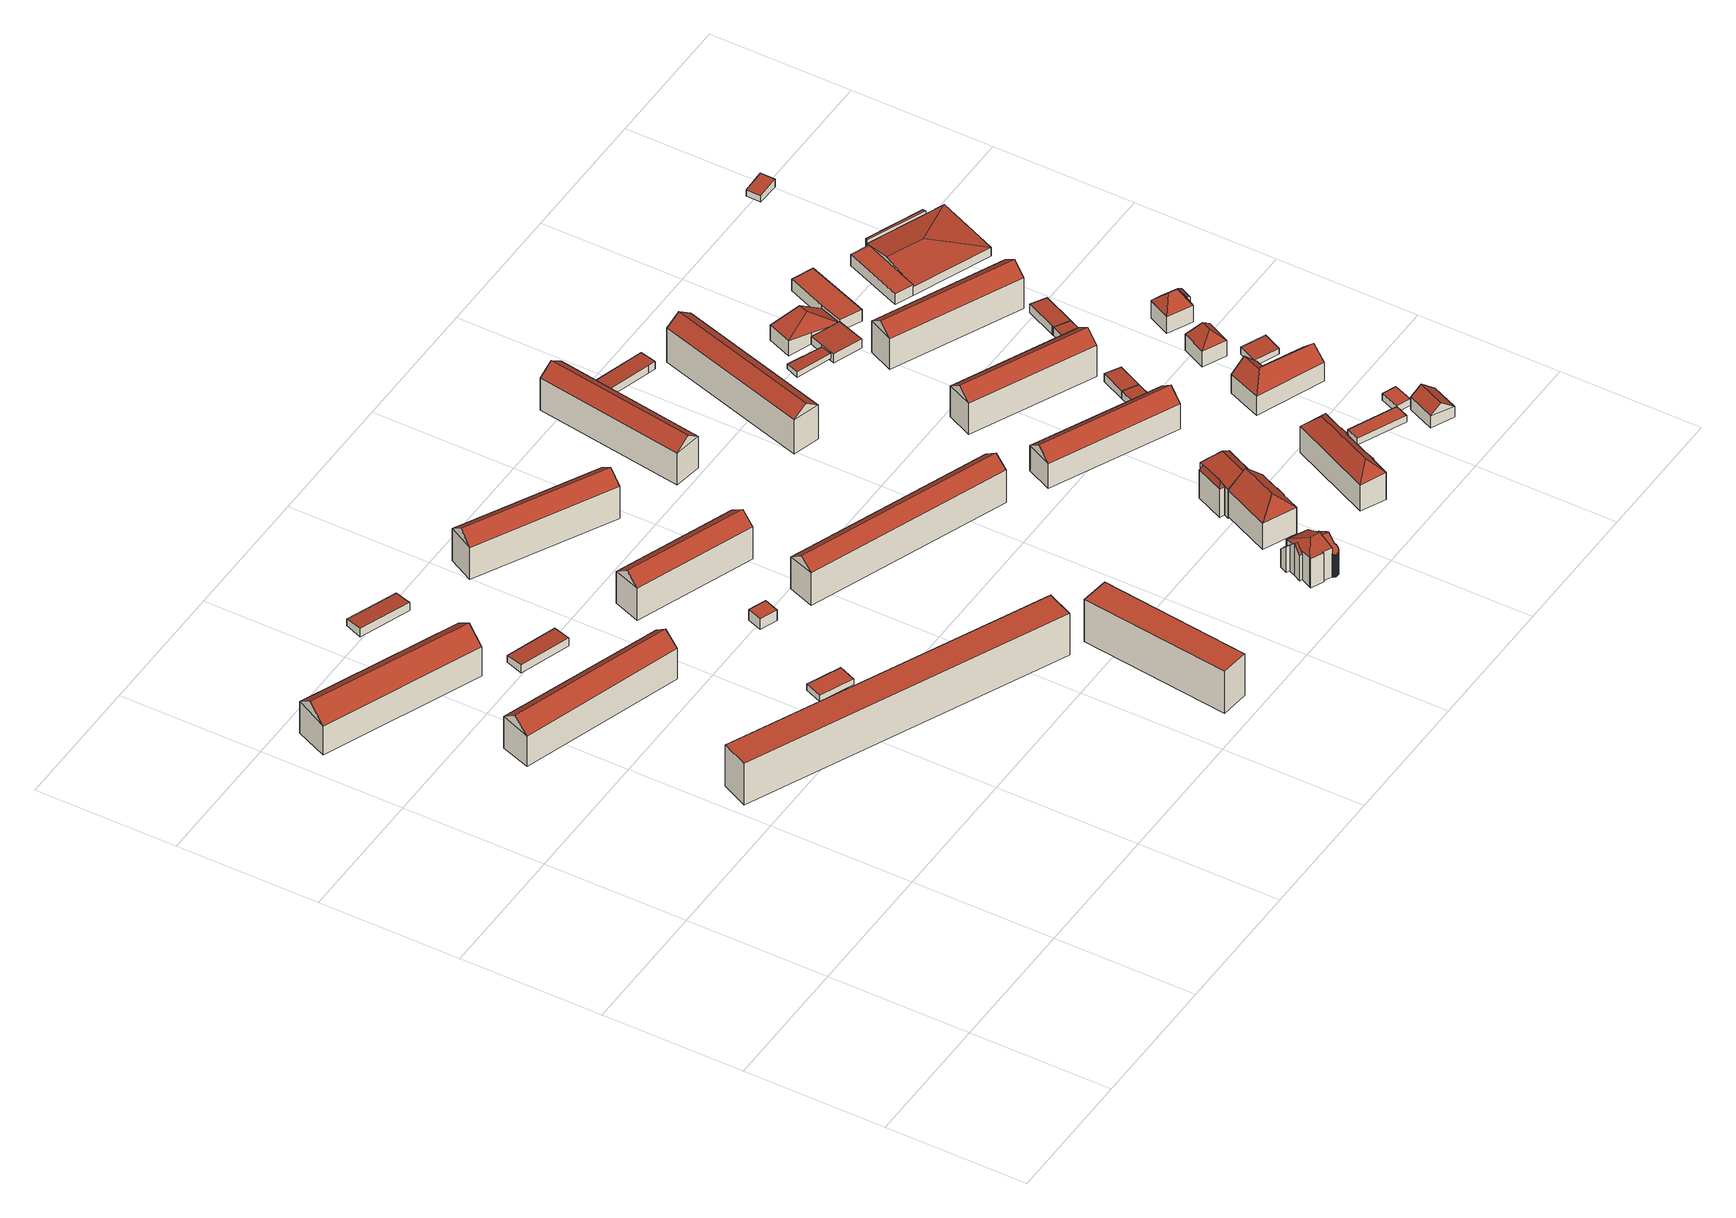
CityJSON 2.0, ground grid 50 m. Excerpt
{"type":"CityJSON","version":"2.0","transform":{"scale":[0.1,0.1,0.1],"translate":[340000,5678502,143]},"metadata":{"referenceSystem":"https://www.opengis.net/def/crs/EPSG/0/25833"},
"CityObjects":{
"building1":{"type":"Building","attributes":{"Dachtyp_tdc":"tdcGableRoof","Gemeindeschluessel":14729160,"Dachneigung":37.04,"QualitaetDacherkennung":81,"Geometrietyp2DReferenz":"3000","function":"31001_9998","roofType":"3100","measuredHeight":16.77},"geometry":[{"type":"MultiSurface","lod":"2","boundaries":[[[0,1,2,3]],[[1,4,5,2]],[[4,6,7,5]],[[6,0,3,7]],[[4,1,8]],[[0,6,9]],[[1,0,9,8]],[[6,4,8,9]],[[3,2,5,7]]],"semantics":{"surfaces":[{"type":"WallSurface"},{"type":"RoofSurface"},{"type":"GroundSurface"}],"values":[0,0,0,0,0,0,1,1,2]}}]},
"building2":{"type":"Building","attributes":{"Dachtyp_tdc":"tdcGableRoof","Gemeindeschluessel":14729160,"Dachneigung":36.26,"QualitaetDacherkennung":84,"Geometrietyp2DReferenz":"3000","function":"31001_9998","roofType":"3100","measuredHeight":16.57},"geometry":[{"type":"MultiSurface","lod":"2","boundaries":[[[10,11,12,13]],[[11,14,15,12]],[[14,16,17,15]],[[16,10,13,17]],[[14,11,18]],[[10,16,19]],[[11,10,19,18]],[[16,14,18,19]],[[13,12,15,17]]],"semantics":{"surfaces":[{"type":"WallSurface"},{"type":"RoofSurface"},{"type":"GroundSurface"}],"values":[0,0,0,0,0,0,1,1,2]}}]},
"building3":{"type":"Building","attributes":{"Dachtyp_tdc":"tdcPolyFlatRoof","Gemeindeschluessel":14729160,"Dachneigung":0,"QualitaetDacherkennung":64,"Geometrietyp2DReferenz":"3000","function":"31001_9998","roofType":"1000","measuredHeight":16.82},"geometry":[{"type":"MultiSurface","lod":"2","boundaries":[[[20,21,22,23]],[[21,24,25,22]],[[24,26,27,25]],[[26,20,23,27]],[[26,24,21,20]],[[23,22,25,27]]],"semantics":{"surfaces":[{"type":"WallSurface"},{"type":"RoofSurface"},{"type":"GroundSurface"}],"values":[0,0,0,0,1,2]}}]},
"building4":{"type":"Building","attributes":{"Dachtyp_tdc":"tdcPolyFlatRoof","Gemeindeschluessel":14729160,"Dachneigung":4.57,"QualitaetDacherkennung":88,"Geometrietyp2DReferenz":"3000","function":"31001_2463","roofType":"2100","measuredHeight":3.14},"geometry":[{"type":"MultiSurface","lod":"2","boundaries":[[[28,29,30,31]],[[29,32,33,30]],[[32,34,35,33]],[[34,28,31,35]],[[34,32,29,28]],[[31,30,33,35]]],"semantics":{"surfaces":[{"type":"WallSurface"},{"type":"RoofSurface"},{"type":"GroundSurface"}],"values":[0,0,0,0,1,2]}}]},
"building5":{"type":"Building","attributes":{"Dachtyp_tdc":"tdcPolyFlatRoof","Gemeindeschluessel":14729160,"Dachneigung":0,"QualitaetDacherkennung":95,"Geometrietyp2DReferenz":"3000","function":"31001_9998","roofType":"1000","measuredHeight":2.34},"geometry":[{"type":"MultiSurface","lod":"2","boundaries":[[[36,37,38,39]],[[37,40,41,38]],[[40,42,43,41]],[[42,36,39,43]],[[42,40,37,36]],[[39,38,41,43]]],"semantics":{"surfaces":[{"type":"WallSurface"},{"type":"RoofSurface"},{"type":"GroundSurface"}],"values":[0,0,0,0,1,2]}}]},
"building6":{"type":"Building","attributes":{"Dachtyp_tdc":"tdcPolyFlatRoof","Gemeindeschluessel":14729160,"Dachneigung":6.01,"QualitaetDacherkennung":90,"Geometrietyp2DReferenz":"3000","function":"31001_2463","roofType":"2100","measuredHeight":3.26},"geometry":[{"type":"MultiSurface","lod":"2","boundaries":[[[44,45,46,47]],[[45,48,49,46]],[[48,50,51,49]],[[50,44,47,51]],[[50,48,45,44]],[[47,46,49,51]]],"semantics":{"surfaces":[{"type":"WallSurface"},{"type":"RoofSurface"},{"type":"GroundSurface"}],"values":[0,0,0,0,1,2]}}]},
"building7":{"type":"Building","attributes":{"Dachtyp_tdc":"tdcPolyFlatRoof","Gemeindeschluessel":14729160,"Dachneigung":0,"QualitaetDacherkennung":79,"Geometrietyp2DReferenz":"3000","function":"31001_9998","roofType":"1000","measuredHeight":4.26},"geometry":[{"type":"MultiSurface","lod":"2","boundaries":[[[52,53,54,55]],[[53,56,57,54]],[[56,58,59,57]],[[58,52,55,59]],[[58,56,53,52]],[[55,54,57,59]]],"semantics":{"surfaces":[{"type":"WallSurface"},{"type":"RoofSurface"},{"type":"GroundSurface"}],"values":[0,0,0,0,1,2]}}]},
"building8":{"type":"Building","attributes":{"Dachtyp_tdc":"tdcPolyFlatRoof","Gemeindeschluessel":14729160,"Dachneigung":0,"QualitaetDacherkennung":76,"Geometrietyp2DReferenz":"3000","function":"31001_9998","roofType":"1000","measuredHeight":16.93},"geometry":[{"type":"MultiSurface","lod":"2","boundaries":[[[60,61,62,63]],[[61,64,65,62]],[[64,66,67,65]],[[66,60,63,67]],[[66,64,61,60]],[[63,62,65,67]]],"semantics":{"surfaces":[{"type":"WallSurface"},{"type":"RoofSurface"},{"type":"GroundSurface"}],"values":[0,0,0,0,1,2]}}]},
"building9":{"type":"Building","attributes":{"Dachtyp_tdc":"tdcGableRoof","Gemeindeschluessel":14729160,"Dachneigung":36.97,"QualitaetDacherkennung":83,"Geometrietyp2DReferenz":"3000","function":"31001_9998","roofType":"3100","measuredHeight":16.78},"geometry":[{"type":"MultiSurface","lod":"2","boundaries":[[[68,69,70,71]],[[69,72,73,70]],[[72,74,75,73]],[[74,68,71,75]],[[72,69,76]],[[68,74,77]],[[69,68,77,76]],[[74,72,76,77]],[[71,70,73,75]]],"semantics":{"surfaces":[{"type":"WallSurface"},{"type":"RoofSurface"},{"type":"GroundSurface"}],"values":[0,0,0,0,0,0,1,1,2]}}]},
"building10":{"type":"Building","attributes":{"Dachtyp_tdc":"tdcGableRoof","Gemeindeschluessel":14729160,"Dachneigung":36.83,"QualitaetDacherkennung":87,"Geometrietyp2DReferenz":"3000","function":"31001_9998","roofType":"3100","measuredHeight":16.79},"geometry":[{"type":"MultiSurface","lod":"2","boundaries":[[[78,79,80,81]],[[79,82,83,80]],[[82,84,85,83]],[[84,78,81,85]],[[82,79,86]],[[78,84,87]],[[79,78,87,86]],[[84,82,86,87]],[[81,80,83,85]]],"semantics":{"surfaces":[{"type":"WallSurface"},{"type":"RoofSurface"},{"type":"GroundSurface"}],"values":[0,0,0,0,0,0,1,1,2]}}]},
"building11":{"type":"Building","attributes":{"Dachtyp_tdc":"tdcGableRoof","Gemeindeschluessel":14729160,"Dachneigung":36.2,"QualitaetDacherkennung":78,"Geometrietyp2DReferenz":"3000","function":"31001_9998","roofType":"3100","measuredHeight":16.68},"geometry":[{"type":"MultiSurface","lod":"2","boundaries":[[[88,89,90,91]],[[89,92,93,90]],[[92,94,95,93]],[[94,88,91,95]],[[92,89,96]],[[88,94,97]],[[89,88,97,96]],[[94,92,96,97]],[[91,90,93,95]]],"semantics":{"surfaces":[{"type":"WallSurface"},{"type":"RoofSurface"},{"type":"GroundSurface"}],"values":[0,0,0,0,0,0,1,1,2]}}]},
"building12":{"type":"Building","attributes":{"Gemeindeschluessel":14729160,"Geometrietyp2DReferenz":"3000","function":"31001_9998","roofType":"9999"},"children":["building12-1","building12-2","building12-3"]},
"building12-1":{"type":"BuildingPart","attributes":{"Dachtyp_tdc":"tdcFreeFormRoof","Dachneigung":35.49,"QualitaetDacherkennung":41,"Geometrietyp2DReferenz":"3000","roofType":"5000","measuredHeight":13.27},"parents":["building12"],"geometry":[{"type":"MultiSurface","lod":"2","boundaries":[[[98,99,100,101]],[[99,102,103,100]],[[102,104,105,103]],[[104,106,107,105]],[[106,108,109,107]],[[108,110,111,109]],[[110,112,113,111]],[[112,114,115,113]],[[114,116,117,115]],[[116,118,119,117]],[[118,120,121,119]],[[120,122,123,121]],[[122,124,125,123]],[[124,126,127,125]],[[126,128,129,127]],[[128,130,131,129]],[[130,132,133,131]],[[132,134,135,133]],[[134,136,137,135]],[[136,138,139,137]],[[138,140,141,139]],[[142,143,144,145]],[[143,146,147,144]],[[146,148,149,147]],[[148,150,151,149]],[[150,152,153,151]],[[152,154,155,153]],[[154,98,101,155]],[[150,148,146,143,142,156,157,158]],[[158,159,140,138,136,134,132,130,128,126,124,122,120,118,116,114,112,110,108,106,104,102,99,98,154,152,150]],[[101,100,103,105,107,109,111,113,115,117,119,121,123,125,127,129,131,133,135,137,139,141,160,161,145,144,147,149,151,153,155]],[[162,159,158]],[[160,141,140,159,162]],[[157,162,158]],[[142,145,161,156]],[[156,161,160,162,157]]],"semantics":{"surfaces":[{"type":"WallSurface"},{"type":"RoofSurface"},{"type":"GroundSurface"},{"type":"ClosureSurface"}],"values":[0,0,0,0,0,0,0,0,0,0,0,0,0,0,0,0,0,0,0,0,0,0,0,0,0,0,0,0,1,1,2,0,3,0,3,3]}}]},
"building12-2":{"type":"BuildingPart","attributes":{"Dachtyp_tdc":"tdcGableRoof","Dachneigung":45.11,"QualitaetDacherkennung":48,"Geometrietyp2DReferenz":"3000","roofType":"3100","measuredHeight":12.99},"parents":["building12"],"geometry":[{"type":"MultiSurface","lod":"2","boundaries":[[[163,164,165,166]],[[167,168,169,170]],[[168,171,172,169]],[[171,173,174,172]],[[173,175,176,174]],[[175,163,166,176]],[[171,168,167,177,178]],[[178,179,164,163,175,173,171]],[[166,165,180,170,169,172,174,176]],[[181,179,178]],[[180,165,164,179,181]],[[177,181,178]],[[167,170,180,181,177]]],"semantics":{"surfaces":[{"type":"WallSurface"},{"type":"RoofSurface"},{"type":"GroundSurface"},{"type":"ClosureSurface"}],"values":[0,0,0,0,0,0,1,1,2,0,3,0,3]}}]},
"building12-3":{"type":"BuildingPart","attributes":{"Dachtyp_tdc":"tdcHipAndGableRoof","Dachneigung":27.09,"QualitaetDacherkennung":16,"Geometrietyp2DReferenz":"3000","roofType":"5000","measuredHeight":13.32},"parents":["building12"],"geometry":[{"type":"MultiSurface","lod":"2","boundaries":[[[182,183,184,141,140]],[[183,185,186,184]],[[185,187,188,186]],[[187,189,190,188]],[[189,191,167,170,190]],[[192,193,194,165,164]],[[193,195,145,194]],[[195,142,145]],[[192,179,181,177,191,189,196]],[[189,187,185,183,182,159,162,157,197,196]],[[197,195,193,192,196]],[[161,160,141,184,186,188,190,170,180,165,194,145]],[[156,142,195,197]],[[161,145,142,156]],[[182,140,159]],[[157,156,197]],[[140,141,160,162,159]],[[162,160,161,156,157]],[[192,164,179]],[[177,167,191]],[[164,165,180,181,179]],[[181,180,170,167,177]]],"semantics":{"surfaces":[{"type":"WallSurface"},{"type":"RoofSurface"},{"type":"GroundSurface"},{"type":"ClosureSurface"}],"values":[0,0,0,0,0,0,0,0,1,1,1,2,0,3,0,0,3,3,0,0,3,3]}}]},
"building13":{"type":"Building","attributes":{"Dachtyp_tdc":"tdcGableRoof","Gemeindeschluessel":14729160,"Dachneigung":36.28,"QualitaetDacherkennung":97,"Geometrietyp2DReferenz":"3000","function":"31001_9998","roofType":"3100","measuredHeight":16.61},"geometry":[{"type":"MultiSurface","lod":"2","boundaries":[[[198,199,200,201]],[[199,202,203,200]],[[202,204,205,203]],[[204,198,201,205]],[[202,199,206]],[[198,204,207]],[[199,198,207,206]],[[204,202,206,207]],[[201,200,203,205]]],"semantics":{"surfaces":[{"type":"WallSurface"},{"type":"RoofSurface"},{"type":"GroundSurface"}],"values":[0,0,0,0,0,0,1,1,2]}}]},
"building14":{"type":"Building","attributes":{"Dachtyp_tdc":"tdcHipAndGableRoof","Gemeindeschluessel":14729160,"Dachneigung":43.16,"QualitaetDacherkennung":62,"Geometrietyp2DReferenz":"3000","function":"31001_9998","roofType":"5000","measuredHeight":16.62},"geometry":[{"type":"MultiSurface","lod":"2","boundaries":[[[208,209,210,211,212,213,214,215,216]],[[215,217,218,216]],[[219,220,221,222,223,224,225,226,227,228]],[[214,213,220,219]],[[213,212,221,220]],[[212,211,222,221]],[[211,210,223,222]],[[210,209,224,223]],[[209,208,225,224]],[[208,218,226,225]],[[218,217,227,226]],[[217,215,228,227]],[[215,214,219,228]],[[218,208,216]]],"semantics":{"surfaces":[{"type":"RoofSurface"},{"type":"GroundSurface"},{"type":"WallSurface"}],"values":[0,0,1,2,2,2,2,2,2,2,2,2,2,0]}}]},
"building15":{"type":"Building","attributes":{"Gemeindeschluessel":14729160,"Geometrietyp2DReferenz":"3000","function":"31001_9998","roofType":"9999"},"children":["building15-1","building15-2"]},
"building15-1":{"type":"BuildingPart","attributes":{"Dachtyp_tdc":"tdcHipAndGableRoof","Dachneigung":44.25,"QualitaetDacherkennung":56,"Geometrietyp2DReferenz":"3000","roofType":"5000","measuredHeight":16.35},"parents":["building15"],"geometry":[{"type":"MultiSurface","lod":"2","boundaries":[[[229,230,231,232]],[[230,233,234,231]],[[235,236,237,238]],[[236,239,240,237]],[[239,241,242,240]],[[241,243,244,242]],[[243,245,246,244]],[[245,247,248,246]],[[247,249,250,248]],[[249,251,252,250]],[[251,253,254,252]],[[253,229,232,254]],[[249,247,245,243,241,239,255]],[[239,236,235,233,230,229,253,255]],[[253,251,249,255]],[[232,231,234,237,240,242,244,246,248,250,252,254]],[[235,238,256,234,233]],[[238,237,234,256]]],"semantics":{"surfaces":[{"type":"WallSurface"},{"type":"RoofSurface"},{"type":"GroundSurface"},{"type":"ClosureSurface"}],"values":[0,0,0,0,0,0,0,0,0,0,0,0,1,1,1,2,0,3]}}]},
"building15-2":{"type":"BuildingPart","attributes":{"Dachtyp_tdc":"tdcFreeFormRoof","Dachneigung":67.82,"QualitaetDacherkennung":23,"Geometrietyp2DReferenz":"3000","roofType":"5000","measuredHeight":13.8},"parents":["building15"],"geometry":[{"type":"MultiSurface","lod":"2","boundaries":[[[256,257,258,234]],[[257,259,260,258]],[[259,261,237,260]],[[261,238,237]],[[261,259,262]],[[259,257,263,262]],[[257,256,263]],[[256,238,261,262,263]],[[258,260,237,234]],[[234,237,238,256]]],"semantics":{"surfaces":[{"type":"WallSurface"},{"type":"RoofSurface"},{"type":"GroundSurface"},{"type":"ClosureSurface"}],"values":[0,0,0,0,1,1,1,1,2,3]}}]},
"building16":{"type":"Building","attributes":{"Dachtyp_tdc":"tdcPolyFlatRoof","Gemeindeschluessel":14729160,"Dachneigung":4.69,"QualitaetDacherkennung":87,"Geometrietyp2DReferenz":"3000","function":"31001_2463","roofType":"2100","measuredHeight":3.2},"geometry":[{"type":"MultiSurface","lod":"2","boundaries":[[[264,265,266,267]],[[265,268,269,266]],[[268,270,271,269]],[[270,272,273,271]],[[272,264,267,273]],[[272,270,268,265,264]],[[267,266,269,271,273]]],"semantics":{"surfaces":[{"type":"WallSurface"},{"type":"RoofSurface"},{"type":"GroundSurface"}],"values":[0,0,0,0,0,1,2]}}]},
"building17":{"type":"Building","attributes":{"Dachtyp_tdc":"tdcGableRoof","Gemeindeschluessel":14729160,"Dachneigung":36.51,"QualitaetDacherkennung":31,"Geometrietyp2DReferenz":"3000","function":"31001_9998","roofType":"3100","measuredHeight":17.4},"geometry":[{"type":"MultiSurface","lod":"2","boundaries":[[[274,275,276,277]],[[275,278,279,276]],[[278,280,281,279]],[[280,274,277,281]],[[278,275,282]],[[274,280,283]],[[275,274,283,282]],[[280,278,282,283]],[[277,276,279,281]]],"semantics":{"surfaces":[{"type":"WallSurface"},{"type":"RoofSurface"},{"type":"GroundSurface"}],"values":[0,0,0,0,0,0,1,1,2]}}]},
"building18":{"type":"Building","attributes":{"Dachtyp_tdc":"tdcGableRoof","Gemeindeschluessel":14729160,"Dachneigung":38.67,"QualitaetDacherkennung":80,"Geometrietyp2DReferenz":"3000","function":"31001_9998","roofType":"3100","measuredHeight":14.09},"geometry":[{"type":"MultiSurface","lod":"2","boundaries":[[[284,285,286,287]],[[285,288,289,286]],[[288,290,291,289]],[[290,284,287,291]],[[288,285,292]],[[284,290,293]],[[285,284,293,292]],[[290,288,292,293]],[[287,286,289,291]]],"semantics":{"surfaces":[{"type":"WallSurface"},{"type":"RoofSurface"},{"type":"GroundSurface"}],"values":[0,0,0,0,0,0,1,1,2]}}]},
"building19":{"type":"Building","attributes":{"Dachtyp_tdc":"tdcHipRoof","Gemeindeschluessel":14729160,"Dachneigung":45.53,"QualitaetDacherkennung":79,"Geometrietyp2DReferenz":"3000","function":"31001_9998","roofType":"3200","measuredHeight":15.5},"geometry":[{"type":"MultiSurface","lod":"2","boundaries":[[[294,295,296,297]],[[295,298,299,296]],[[298,300,301,299]],[[300,302,303,301]],[[302,304,305,303]],[[304,306,307,305]],[[306,308,309,307]],[[308,310,311,309]],[[310,312,313,311]],[[312,314,315,313]],[[314,316,317,315]],[[316,294,297,317]],[[312,310,318]],[[308,306,319]],[[310,308,319,318]],[[306,304,302,300,298,295,294,316,314,312,318,319]],[[297,296,299,301,303,305,307,309,311,313,315,317]]],"semantics":{"surfaces":[{"type":"WallSurface"},{"type":"RoofSurface"},{"type":"GroundSurface"}],"values":[0,0,0,0,0,0,0,0,0,0,0,0,1,1,1,1,2]}}]},
"building20":{"type":"Building","attributes":{"Dachtyp_tdc":"tdcGableRoof","Gemeindeschluessel":14729160,"Dachneigung":37.16,"QualitaetDacherkennung":81,"Geometrietyp2DReferenz":"3000","function":"31001_9998","roofType":"3100","measuredHeight":16.35},"geometry":[{"type":"MultiSurface","lod":"2","boundaries":[[[320,321,322,323]],[[321,324,325,322]],[[324,326,327,325]],[[326,320,323,327]],[[324,321,328]],[[320,326,329]],[[321,320,329,328]],[[326,324,328,329]],[[323,322,325,327]]],"semantics":{"surfaces":[{"type":"WallSurface"},{"type":"RoofSurface"},{"type":"GroundSurface"}],"values":[0,0,0,0,0,0,1,1,2]}}]},
"building21":{"type":"Building","attributes":{"Dachtyp_tdc":"tdcPolyFlatRoof","Gemeindeschluessel":14729160,"Dachneigung":3.68,"QualitaetDacherkennung":80,"Geometrietyp2DReferenz":"3000","function":"31001_9998","roofType":"2100","measuredHeight":2.18},"geometry":[{"type":"MultiSurface","lod":"2","boundaries":[[[330,331,332,333]],[[331,334,335,332]],[[334,336,337,335]],[[336,330,333,337]],[[336,334,331,330]],[[333,332,335,337]]],"semantics":{"surfaces":[{"type":"WallSurface"},{"type":"RoofSurface"},{"type":"GroundSurface"}],"values":[0,0,0,0,1,2]}}]},
"building22":{"type":"Building","attributes":{"Dachtyp_tdc":"tdcPolyFlatRoof","Gemeindeschluessel":14729160,"Dachneigung":4.92,"QualitaetDacherkennung":84,"Geometrietyp2DReferenz":"3000","function":"31001_2463","roofType":"2100","measuredHeight":3.05},"geometry":[{"type":"MultiSurface","lod":"2","boundaries":[[[338,339,340,341]],[[339,342,343,340]],[[342,344,345,343]],[[344,338,341,345]],[[344,342,339,338]],[[341,340,343,345]]],"semantics":{"surfaces":[{"type":"WallSurface"},{"type":"RoofSurface"},{"type":"GroundSurface"}],"values":[0,0,0,0,1,2]}}]},
"building23":{"type":"Building","attributes":{"Dachtyp_tdc":"tdcPolyFlatRoof","Gemeindeschluessel":14729160,"Dachneigung":0,"QualitaetDacherkennung":85,"Geometrietyp2DReferenz":"3000","function":"31001_2463","roofType":"1000","measuredHeight":2.54},"geometry":[{"type":"MultiSurface","lod":"2","boundaries":[[[346,347,348,349]],[[347,350,351,348]],[[350,352,353,351]],[[352,346,349,353]],[[352,350,347,346]],[[349,348,351,353]]],"semantics":{"surfaces":[{"type":"WallSurface"},{"type":"RoofSurface"},{"type":"GroundSurface"}],"values":[0,0,0,0,1,2]}}]},
"building24":{"type":"Building","attributes":{"Dachtyp_tdc":"tdcPolyFlatRoof","Gemeindeschluessel":14729160,"Dachneigung":5.03,"QualitaetDacherkennung":88,"Geometrietyp2DReferenz":"3000","function":"31001_2463","roofType":"2100","measuredHeight":3.1},"geometry":[{"type":"MultiSurface","lod":"2","boundaries":[[[342,354,355,356]],[[354,357,358,355]],[[357,359,360,358]],[[359,344,361,360]],[[344,342,356,361]],[[344,359,357,354,342]],[[356,355,358,360,361]]],"semantics":{"surfaces":[{"type":"WallSurface"},{"type":"RoofSurface"},{"type":"GroundSurface"}],"values":[0,0,0,0,0,1,2]}}]},
"building25":{"type":"Building","attributes":{"Gemeindeschluessel":14729160,"Geometrietyp2DReferenz":"3000","function":"31001_9998","roofType":"9999"},"children":["building25-1","building25-2"]},
"building25-1":{"type":"BuildingPart","attributes":{"Dachtyp_tdc":"tdcPolyFlatRoof","Dachneigung":2.83,"QualitaetDacherkennung":61,"Geometrietyp2DReferenz":"3000","roofType":"2100","measuredHeight":3.55},"parents":["building25"],"geometry":[{"type":"MultiSurface","lod":"2","boundaries":[[[362,363,364,365,366]],[[363,367,368,364]],[[367,369,370,368]],[[369,371,372,370]],[[371,373,374,372]],[[371,369,367,363,362,375,373]],[[365,364,368,370,372,374]],[[366,375,362]],[[365,374,373,375,366]]],"semantics":{"surfaces":[{"type":"WallSurface"},{"type":"RoofSurface"},{"type":"GroundSurface"},{"type":"ClosureSurface"}],"values":[0,0,0,0,0,1,2,0,3]}}]},
"building25-2":{"type":"BuildingPart","attributes":{"Dachtyp_tdc":"tdcHipAndGableRoof","Dachneigung":10.04,"QualitaetDacherkennung":22,"Geometrietyp2DReferenz":"3000","roofType":"5000","measuredHeight":8.1},"parents":["building25"],"geometry":[{"type":"MultiSurface","lod":"2","boundaries":[[[376,366,365,377]],[[378,374,373]],[[378,379,380,374]],[[379,381,382,380]],[[381,383,384,382]],[[383,376,377,384]],[[379,378,375,366,385]],[[366,376,383,385]],[[383,381,379,385]],[[377,365,374,380,382,384]],[[373,375,378]],[[374,365,366,375,373]]],"semantics":{"surfaces":[{"type":"WallSurface"},{"type":"RoofSurface"},{"type":"GroundSurface"},{"type":"ClosureSurface"}],"values":[0,0,0,0,0,0,1,1,1,2,0,3]}}]},
"building26":{"type":"Building","attributes":{"Dachtyp_tdc":"tdcFreeFormRoof","Gemeindeschluessel":14729160,"Dachneigung":44.61,"QualitaetDacherkennung":31,"Geometrietyp2DReferenz":"3000","function":"31001_9998","roofType":"5000","measuredHeight":12.68},"geometry":[{"type":"MultiSurface","lod":"2","boundaries":[[[386,387,388,389]],[[387,390,391,388]],[[390,392,393,391]],[[392,394,395,393]],[[394,396,397,395]],[[396,386,389,397]],[[398,396,394]],[[399,400,398,394,392]],[[401,399,392,390]],[[401,390,387]],[[400,399,401,387,386]],[[398,400,386,396]],[[389,388,391,393,395,397]]],"semantics":{"surfaces":[{"type":"WallSurface"},{"type":"RoofSurface"},{"type":"GroundSurface"}],"values":[0,0,0,0,0,0,0,1,1,0,1,1,2]}}]},
"building27":{"type":"Building","attributes":{"Dachtyp_tdc":"tdcGableRoof","Gemeindeschluessel":14729160,"Dachneigung":39.99,"QualitaetDacherkennung":84,"Geometrietyp2DReferenz":"3000","function":"31001_9998","roofType":"3100","measuredHeight":8.28},"geometry":[{"type":"MultiSurface","lod":"2","boundaries":[[[402,403,404,405]],[[403,406,407,404]],[[406,408,409,407]],[[408,402,405,409]],[[406,403,410]],[[402,408,411]],[[403,402,411,410]],[[408,406,410,411]],[[405,404,407,409]]],"semantics":{"surfaces":[{"type":"WallSurface"},{"type":"RoofSurface"},{"type":"GroundSurface"}],"values":[0,0,0,0,0,0,1,1,2]}}]},
"building28":{"type":"Building","attributes":{"Dachtyp_tdc":"tdcPolyFlatRoof","Gemeindeschluessel":14729160,"Dachneigung":0,"QualitaetDacherkennung":91,"Geometrietyp2DReferenz":"3000","function":"31001_9998","roofType":"1000","measuredHeight":2.68},"geometry":[{"type":"MultiSurface","lod":"2","boundaries":[[[412,413,414,415]],[[413,416,417,414]],[[416,418,419,417]],[[418,412,415,419]],[[418,416,413,412]],[[415,414,417,419]]],"semantics":{"surfaces":[{"type":"WallSurface"},{"type":"RoofSurface"},{"type":"GroundSurface"}],"values":[0,0,0,0,1,2]}}]},
"building29":{"type":"Building","attributes":{"Dachtyp_tdc":"tdcGableRoof","Gemeindeschluessel":14729160,"Dachneigung":36.51,"QualitaetDacherkennung":84,"Geometrietyp2DReferenz":"3000","function":"31001_9998","roofType":"3100","measuredHeight":16.19},"geometry":[{"type":"MultiSurface","lod":"2","boundaries":[[[420,421,422,423]],[[421,424,425,422]],[[424,426,427,425]],[[426,420,423,427]],[[424,421,428]],[[420,426,429]],[[421,420,429,428]],[[426,424,428,429]],[[423,422,425,427]]],"semantics":{"surfaces":[{"type":"WallSurface"},{"type":"RoofSurface"},{"type":"GroundSurface"}],"values":[0,0,0,0,0,0,1,1,2]}}]},
"building30":{"type":"Building","attributes":{"Dachtyp_tdc":"tdcPolyFlatRoof","Gemeindeschluessel":14729160,"Dachneigung":0,"QualitaetDacherkennung":91,"Geometrietyp2DReferenz":"3000","function":"31001_9998","roofType":"1000","measuredHeight":4.76},"geometry":[{"type":"MultiSurface","lod":"2","boundaries":[[[430,431,432,433]],[[431,434,435,432]],[[434,436,437,435]],[[436,438,439,437]],[[438,430,433,439]],[[438,436,434,431,430]],[[433,432,435,437,439]]],"semantics":{"surfaces":[{"type":"WallSurface"},{"type":"RoofSurface"},{"type":"GroundSurface"}],"values":[0,0,0,0,0,1,2]}}]},
"building31":{"type":"Building","attributes":{"Dachtyp_tdc":"tdcPolyFlatRoof","Gemeindeschluessel":14729160,"Dachneigung":5.63,"QualitaetDacherkennung":86,"Geometrietyp2DReferenz":"3000","function":"31001_2463","roofType":"2100","measuredHeight":3.23},"geometry":[{"type":"MultiSurface","lod":"2","boundaries":[[[440,441,442,443]],[[441,444,445,442]],[[444,446,447,445]],[[446,440,443,447]],[[446,444,441,440]],[[443,442,445,447]]],"semantics":{"surfaces":[{"type":"WallSurface"},{"type":"RoofSurface"},{"type":"GroundSurface"}],"values":[0,0,0,0,1,2]}}]},
"building32":{"type":"Building","attributes":{"Dachtyp_tdc":"tdcHipRoof","Gemeindeschluessel":14729160,"Dachneigung":45.27,"QualitaetDacherkennung":73,"Geometrietyp2DReferenz":"3000","function":"31001_9998","roofType":"3200","measuredHeight":10.92},"geometry":[{"type":"MultiSurface","lod":"2","boundaries":[[[448,449,450,451]],[[449,452,453,450]],[[452,454,455,453]],[[454,456,457,455]],[[456,458,459,457]],[[458,460,461,459]],[[460,462,463,461]],[[462,448,451,463]],[[448,462,464]],[[460,458,456,454,452,449,465]],[[462,460,465,464]],[[449,448,464,465]],[[451,450,453,455,457,459,461,463]]],"semantics":{"surfaces":[{"type":"WallSurface"},{"type":"RoofSurface"},{"type":"GroundSurface"}],"values":[0,0,0,0,0,0,0,0,1,1,1,1,2]}}]},
"building33":{"type":"Building","attributes":{"Dachtyp_tdc":"tdcPolyFlatRoof","Gemeindeschluessel":14729160,"Dachneigung":3.26,"QualitaetDacherkennung":61,"Geometrietyp2DReferenz":"3000","function":"31001_9998","roofType":"2100","measuredHeight":2.65},"geometry":[{"type":"MultiSurface","lod":"2","boundaries":[[[466,467,468,469]],[[467,470,471,468]],[[470,472,473,471]],[[472,466,469,473]],[[472,470,467,466]],[[469,468,471,473]]],"semantics":{"surfaces":[{"type":"WallSurface"},{"type":"RoofSurface"},{"type":"GroundSurface"}],"values":[0,0,0,0,1,2]}}]},
"building34":{"type":"Building","attributes":{"Dachtyp_tdc":"tdcPolyFlatRoof","Gemeindeschluessel":14729160,"Dachneigung":5.33,"QualitaetDacherkennung":85,"Geometrietyp2DReferenz":"3000","function":"31001_2463","roofType":"2100","measuredHeight":3.36},"geometry":[{"type":"MultiSurface","lod":"2","boundaries":[[[440,474,475,476]],[[474,477,478,475]],[[477,479,480,478]],[[479,441,481,480]],[[441,440,476,481]],[[441,479,477,474,440]],[[476,475,478,480,481]]],"semantics":{"surfaces":[{"type":"WallSurface"},{"type":"RoofSurface"},{"type":"GroundSurface"}],"values":[0,0,0,0,0,1,2]}}]},
"building35":{"type":"Building","attributes":{"Gemeindeschluessel":14729160,"Geometrietyp2DReferenz":"3000","function":"31001_9998","roofType":"9999"},"children":["building35-1","building35-2","building35-3"]},
"building35-1":{"type":"BuildingPart","attributes":{"Dachtyp_tdc":"tdcFreeFormRoof","Dachneigung":26.89,"QualitaetDacherkennung":33,"Geometrietyp2DReferenz":"3000","roofType":"5000","measuredHeight":4.57},"parents":["building35"],"geometry":[{"type":"MultiSurface","lod":"2","boundaries":[[[482,483,484,485]],[[483,486,487,484]],[[488,489,490,491]],[[489,482,485,490]],[[483,486,483,482,492]],[[482,489,493,492]],[[489,488,493]],[[488,483,492,493]],[[485,484,487,484,491,490]],[[491,484,483,488]]],"semantics":{"surfaces":[{"type":"WallSurface"},{"type":"RoofSurface"},{"type":"GroundSurface"},{"type":"ClosureSurface"}],"values":[0,0,0,0,1,1,1,1,2,3]}}]},
"building35-2":{"type":"BuildingPart","attributes":{"Dachtyp_tdc":"tdcHipRoof","Dachneigung":45.56,"QualitaetDacherkennung":64,"Geometrietyp2DReferenz":"3000","roofType":"3200","measuredHeight":11.34},"parents":["building35"],"geometry":[{"type":"MultiSurface","lod":"2","boundaries":[[[494,495,496,497]],[[495,498,491,496]],[[498,488,491]],[[499,500,501,502]],[[500,494,497,501]],[[503,504,505]],[[500,506,507,508,509]],[[504,500,509,505]],[[510,511,503,505,509,508]],[[511,510,498]],[[498,510,508,512]],[[495,503,511,498]],[[499,506,500]],[[494,504,503,495]],[[500,504,494]],[[497,496,491,484,487,502,501]],[[486,483,488,498,512]],[[486,487,484,483]],[[483,484,491,488]],[[502,487,486,512,499]],[[506,499,512,508,507]]],"semantics":{"surfaces":[{"type":"WallSurface"},{"type":"RoofSurface"},{"type":"GroundSurface"},{"type":"ClosureSurface"}],"values":[0,0,0,0,0,1,1,1,1,0,0,0,0,0,0,2,0,3,3,3,3]}}]},
"building35-3":{"type":"BuildingPart","attributes":{"Dachtyp_tdc":"tdcPolyFlatRoof","Dachneigung":31.49,"QualitaetDacherkennung":54,"Geometrietyp2DReferenz":"3000","roofType":"2100","measuredHeight":7.21},"parents":["building35"],"geometry":[{"type":"MultiSurface","lod":"2","boundaries":[[[508,513,514,487]],[[513,515,516,514]],[[515,517,506,499,502,516]],[[515,513,508,507,517]],[[502,487,514,516]],[[487,512,508]],[[507,506,517]],[[487,502,499,512]],[[512,499,506,507,508]]],"semantics":{"surfaces":[{"type":"WallSurface"},{"type":"RoofSurface"},{"type":"GroundSurface"},{"type":"ClosureSurface"}],"values":[0,0,0,1,2,0,0,3,3]}}]},
"building36":{"type":"Building","attributes":{"Gemeindeschluessel":14729160,"Geometrietyp2DReferenz":"3000","function":"31001_9998","roofType":"9999"},"children":["building36-1","building36-2","building36-3"]},
"building36-1":{"type":"BuildingPart","attributes":{"Dachtyp_tdc":"tdcHipAndGableRoof","Dachneigung":10.24,"QualitaetDacherkennung":27,"Geometrietyp2DReferenz":"3000","roofType":"5000","measuredHeight":5.97},"parents":["building36"],"geometry":[{"type":"MultiSurface","lod":"2","boundaries":[[[518,519,520,521]],[[519,522,523,520]],[[522,524,525,523]],[[526,527,528,529]],[[522,530,531]],[[530,532,533,534,535,531]],[[524,522,531,535,536]],[[526,534,533,527]],[[518,532,530,519]],[[519,530,522]],[[521,520,523,525,529,528]],[[529,525,524,526]],[[521,528,527,518]],[[535,534,536]],[[536,534,526,524]],[[527,533,532,518]]],"semantics":{"surfaces":[{"type":"WallSurface"},{"type":"RoofSurface"},{"type":"GroundSurface"},{"type":"ClosureSurface"}],"values":[0,0,0,0,1,1,1,0,0,0,2,3,3,0,3,3]}}]},
"building36-2":{"type":"BuildingPart","attributes":{"Dachtyp_tdc":"tdcPolyFlatRoof","Dachneigung":0,"QualitaetDacherkennung":89,"Geometrietyp2DReferenz":"3000","roofType":"1000","measuredHeight":4.33},"parents":["building36"],"geometry":[{"type":"MultiSurface","lod":"2","boundaries":[[[537,538,539,540]],[[538,534,526,529,539]],[[541,537,540,525,524]],[[541,536,534,538,537]],[[540,539,529,525]],[[524,536,541]],[[524,525,529,526]],[[524,526,534,536]]],"semantics":{"surfaces":[{"type":"WallSurface"},{"type":"RoofSurface"},{"type":"GroundSurface"},{"type":"ClosureSurface"}],"values":[0,0,0,1,2,0,3,3]}}]},
"building36-3":{"type":"BuildingPart","attributes":{"Dachtyp_tdc":"tdcPolyFlatRoof","Dachneigung":5.14,"QualitaetDacherkennung":50,"Geometrietyp2DReferenz":"3000","roofType":"2100","measuredHeight":5.64},"parents":["building36"],"geometry":[{"type":"MultiSurface","lod":"2","boundaries":[[[542,543,532,518,521,544]],[[545,546,547,528,527,533]],[[546,542,544,547]],[[546,545,543,542]],[[544,521,528,547]],[[545,533,532,543]],[[527,528,521,518]],[[527,518,532,533]]],"semantics":{"surfaces":[{"type":"WallSurface"},{"type":"RoofSurface"},{"type":"GroundSurface"},{"type":"ClosureSurface"}],"values":[0,0,0,1,2,0,3,3]}}]},
"building37":{"type":"Building","attributes":{"Dachtyp_tdc":"tdcPolyFlatRoof","Gemeindeschluessel":14729160,"Dachneigung":4.22,"QualitaetDacherkennung":82,"Geometrietyp2DReferenz":"3000","function":"31001_9998","roofType":"2100","measuredHeight":3.24},"geometry":[{"type":"MultiSurface","lod":"2","boundaries":[[[548,549,550,551]],[[549,552,553,550]],[[552,554,555,553]],[[554,548,551,555]],[[554,552,549,548]],[[551,550,553,555]]],"semantics":{"surfaces":[{"type":"WallSurface"},{"type":"RoofSurface"},{"type":"GroundSurface"}],"values":[0,0,0,0,1,2]}}]}
},
"vertices":[
[57,2396,217],[609,2164,219],[609,2164,89],[57,2396,89],[562,2055,207],[562,2055,89],[7,2284,205],[7,2284,89],[588,2115,257],[35,2346,257],
[298,1820,235],[868,1621,239],[868,1621,106],[298,1820,106],[836,1528,231],[836,1528,106],[263,1716,227],[263,1716,106],[854,1580,272],[283,1773,272],
[1559,641,298],[1516,548,298],[1516,548,130],[1559,641,130],[426,1047,298],[426,1047,130],[469,1141,298],[469,1141,130],
[837,1960,115],[816,1898,120],[816,1898,88],[837,1960,88],[636,1959,120],[636,1959,88],[657,2021,115],[657,2021,88],
[1092,1103,151],[1067,1043,151],[1067,1043,128],[1092,1103,128],[949,1093,151],[949,1093,128],[974,1153,151],[974,1153,128],
[746,2465,97],[723,2404,104],[723,2404,71],[746,2465,71],[544,2472,104],[544,2472,71],[567,2533,97],[567,2533,71],
[1172,1435,135],[1191,1487,135],[1191,1487,93],[1172,1435,93],[1253,1464,135],[1253,1464,93],[1233,1412,135],[1233,1412,93],
[1634,0,294],[1533,12,294],[1533,12,124],[1634,0,124],[1597,545,294],[1597,545,124],[1698,532,294],[1698,532,124],
[1448,1625,210],[1029,1783,210],[1029,1783,79],[1448,1625,79],[1065,1879,208],[1065,1879,79],[1484,1721,208],[1484,1721,79],[1047,1830,247],[1466,1671,247],
[992,2415,193],[1463,2167,193],[1463,2167,64],[992,2415,64],[1416,2076,193],[1416,2076,64],[944,2324,193],[944,2324,64],[1440,2122,232],[968,2369,232],
[2062,1097,211],[1357,1366,211],[1357,1366,79],[2062,1097,79],[1392,1458,208],[1392,1458,79],[2097,1189,208],[2097,1189,79],[1374,1411,246],[2079,1142,246],
[2306,78,186],[2306,76,185],[2306,76,80],[2306,78,80],[2305,73,183],[2305,73,80],[2305,72,181],[2305,72,80],[2304,70,180],[2304,70,80],[2302,68,178],[2302,68,80],[2301,66,177],[2301,66,80],[2300,66,177],[2300,66,80],[2298,64,174],[2298,64,80],[2295,63,173],[2295,63,80],[2293,62,172],[2293,62,80],[2292,62,171],[2292,62,80],[2290,62,171],[2290,62,80],[2287,62,170],[2287,62,80],[2285,63,169],[2285,63,80],[2282,64,169],[2282,64,80],[2280,65,170],[2280,65,80],[2279,67,170],[2279,67,80],[2278,68,171],[2278,68,80],[2276,70,172],[2276,70,80],[2275,72,173],[2275,72,80],[2275,74,174],[2275,74,80],[2321,174,172],[2345,163,172],[2345,163,80],[2321,174,80],[2328,125,202],[2328,125,80],[2324,126,202],[2324,126,80],[2318,112,213],[2318,112,80],[2305,84,190],[2305,84,80],[2306,80,188],[2306,80,80],[2301,131,206],[2297,124,212],[2297,122,213],[2295,119,211],[2297,122,80],[2301,131,80],[2297,122,211],
[2235,232,153],[2255,223,153],[2255,223,80],[2235,232,80],[2219,145,182],[2210,149,182],[2210,149,80],[2219,145,80],[2223,175,210],[2223,175,80],[2234,198,184],[2234,198,80],[2222,204,184],[2222,204,80],[2223,154,192],[2231,171,210],[2241,193,186],[2231,171,80],[2231,171,189],
[2275,74,199],[2244,89,199],[2244,89,80],[2242,84,198],[2242,84,80],[2200,104,198],[2200,104,80],[2202,109,199],[2202,109,80],[2219,145,194],[2255,223,181],[2328,190,180],[2328,190,80],[2321,174,189],[2268,146,214],[2301,131,214],
[1662,2019,165],[1744,2551,165],[1744,2551,36],[1662,2019,36],[1843,2536,165],[1843,2536,36],[1761,2004,165],[1761,2004,36],[1794,2543,202],[1712,2011,202],
[2396,271,180],[2426,337,180],[2430,335,176],[2445,368,176],[2441,370,180],[2471,436,180],[2453,445,199],[2415,462,239],[2356,333,239],[2358,489,180],[2282,323,179],[2453,445,73],[2471,436,73],[2441,370,73],[2445,368,73],[2430,335,73],[2426,337,73],[2396,271,73],[2282,323,73],[2358,489,73],[2415,462,73],
[2358,489,183],[2366,506,183],[2366,506,65],[2358,489,65],[2365,506,183],[2365,506,65],[2410,605,183],[2410,605,182],[2410,605,65],[2410,605,178],[2419,625,183],[2419,625,65],[2444,614,181],[2444,614,65],[2446,620,173],[2446,620,65],[2496,597,170],[2496,597,65],[2493,591,180],[2493,591,65],[2515,580,178],[2515,580,65],[2453,445,179],[2453,445,65],[2407,466,229],[2407,466,65],[2453,568,229],[2365,506,179],
[2348,514,179],[2348,514,65],[2393,613,179],[2393,613,65],[2410,605,179],[2398,601,201],[2361,519,203],
[1878,2415,58],[1897,2475,53],[1897,2475,26],[1878,2415,26],[2108,2412,53],[2108,2412,26],[2090,2352,58],[2090,2352,26],[2065,2359,58],[2065,2359,26],
[1976,1793,162],[2138,2339,162],[2138,2339,25],[1976,1793,25],[2233,2311,163],[2233,2311,25],[2071,1765,163],[2071,1765,25],[2186,2325,199],[2024,1779,199],
[2247,1123,156],[2685,918,156],[2685,918,55],[2247,1123,55],[2643,828,156],[2643,828,55],[2205,1033,156],[2205,1033,55],[2664,873,196],[2226,1078,196],
[2780,318,160],[2775,320,165],[2775,320,55],[2780,318,55],[2733,228,165],[2733,228,55],[2737,226,160],[2737,226,55],[2723,194,160],[2723,194,55],[2718,196,165],[2718,196,55],[2686,128,165],[2686,128,55],[2600,168,160],[2600,168,55],[2736,461,160],[2736,461,55],[2822,421,165],[2822,421,55],[2790,353,165],[2790,353,55],[2795,351,160],[2795,351,55],[2762,400,210],[2663,186,210],
[2730,1174,170],[2304,1372,170],[2304,1372,43],[2730,1174,43],[2346,1463,167],[2346,1463,43],[2773,1265,167],[2773,1265,43],[2324,1416,207],[2751,1218,207],
[2417,1958,46],[2402,1918,49],[2402,1918,28],[2417,1958,28],[2277,1961,49],[2277,1961,28],[2295,2008,46],[2295,2008,28],
[2710,972,71],[2653,998,76],[2653,998,46],[2710,972,46],[2680,1056,76],[2680,1056,46],[2737,1030,71],[2737,1030,46],
[3020,254,81],[2854,329,81],[2854,329,55],[3020,254,55],[2875,375,81],[2875,375,55],[3041,301,81],[3041,301,55],
[2681,1057,76],[2681,1057,45],[2680,1056,45],[2721,1142,76],[2721,1142,45],[2778,1116,71],[2778,1116,45],[2737,1030,45],
[2539,1968,50],[2500,1866,56],[2500,1866,20],[2539,1968,20],[2539,1968,44],[2397,1905,56],[2397,1905,20],[2402,1918,55],[2402,1918,20],[2417,1958,53],[2417,1958,20],[2436,2007,50],[2436,2007,20],[2506,1980,50],
[2569,2049,44],[2569,2049,20],[2436,2007,65],[2355,2038,81],[2355,2038,20],[2388,2123,81],[2388,2123,20],[2492,2080,101],[2492,2080,20],[2479,2047,101],
[2817,662,128],[2864,780,128],[2864,780,52],[2817,662,52],[2955,743,128],[2955,743,52],[2946,720,128],[2946,720,52],[3084,656,128],[3084,656,52],[3056,566,128],[3056,566,52],[3070,611,174],[2883,695,176],[2884,691,179],[2910,762,176],
[3169,244,84],[3127,148,84],[3127,148,43],[3169,244,43],[3045,184,93],[3045,184,43],[3088,280,93],[3088,280,43],[3081,168,126],[3124,264,126],
[3128,356,71],[3101,289,71],[3101,289,45],[3128,356,45],[3053,308,71],[3053,308,45],[3079,375,71],[3079,375,45],
[2496,1829,150],[2943,1624,149],[2943,1624,24],[2496,1829,24],[2901,1533,148],[2901,1533,24],[2454,1740,149],[2454,1740,24],[2923,1579,186],[2475,1785,186],
[2539,1968,56],[2569,2049,56],[2569,2049,9],[2539,1968,9],[2625,2188,56],[2625,2188,9],[2701,2158,56],[2701,2158,9],[2615,1934,56],[2615,1934,9],
[2836,1391,63],[2895,1364,57],[2895,1364,31],[2836,1391,31],[2856,1280,57],[2856,1280,31],[2797,1307,63],[2797,1307,31],
[2934,923,103],[2974,1007,104],[2974,1007,40],[2934,923,40],[3007,991,104],[3007,991,40],[3013,1005,78],[3013,1005,40],[3034,995,78],[3034,995,40],[3027,982,104],[3027,982,40],[3054,969,104],[3054,969,40],[3014,885,104],[3014,885,40],[2986,928,149],[3003,963,149],
[3018,791,61],[3046,855,65],[3046,855,38],[3018,791,38],[3132,817,65],[3132,817,38],[3104,754,61],[3104,754,38],
[2839,1397,63],[2839,1397,29],[2836,1391,29],[2889,1506,63],[2889,1506,29],[2948,1479,57],[2948,1479,29],[2895,1364,29],
[3126,1163,72],[3117,1145,72],[3117,1145,32],[3126,1163,32],[3141,1133,59],[3141,1133,32],[3087,1159,72],[3096,1177,72],[3096,1177,32],[3087,1159,32],[3112,1158,77],[3101,1164,77],
[3016,1098,99],[3053,1175,99],[3053,1175,32],[3016,1098,32],[3087,1159,99],[3122,1092,99],[3104,1056,99],[3104,1056,32],[3122,1092,32],[3053,1175,104],[3016,1098,100],[3066,1123,145],[3122,1092,102],[3137,1125,104],[3141,1133,104],[3096,1109,145],[3087,1159,104],[3087,1159,105],[3141,1133,99],
[3155,1127,95],[3155,1127,32],[3135,1085,95],[3135,1085,32],[3122,1092,104],
[3094,1994,42],[3160,1968,42],[3160,1968,7],[3094,1994,7],[3072,1751,42],[3072,1751,7],[2797,1862,42],[2797,1862,7],[2884,2068,42],[2889,2078,42],[2889,2078,7],[2884,2068,7],[3160,1968,49],[2979,1933,66],[3094,1994,49],[2889,2078,49],[2884,2068,50],[2849,1986,66],[2814,1902,50],
[2734,1888,50],[2818,2094,50],[2818,2094,7],[2734,1888,7],[2797,1862,50],
[3093,2005,63],[3094,1994,62],[3093,2005,7],[2889,2078,62],[2892,2086,63],[2892,2086,7],
[2899,2512,61],[2981,2510,67],[2981,2510,35],[2899,2512,35],[2980,2458,67],[2980,2458,35],[2898,2460,61],[2898,2460,35]
]}
